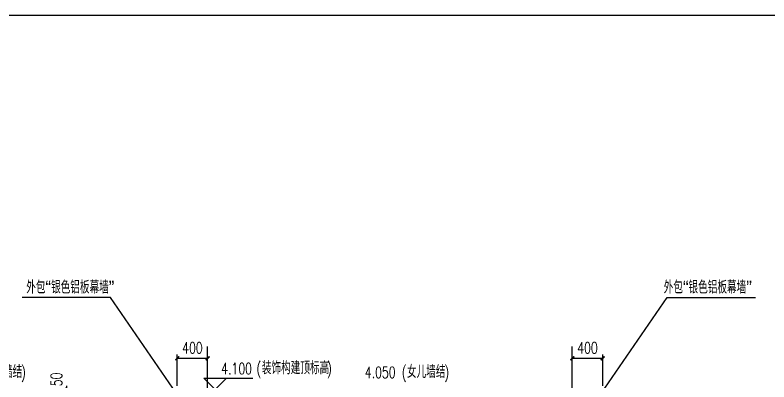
# Model space of a CAD drawing. Extents: x -4210259 to 293730, y -7499 to 868879.
# Drawn here: x -2319745 to -2309822, y 521439 to 526270 of the extents above; entities that cross this region are included whole.
import ezdxf

# ---------------------------------------------------------------- set-up
doc = ezdxf.new("R2010")
doc.units = 0
doc.header["$LTSCALE"] = 1000
doc.header["$MEASUREMENT"] = 0
doc.linetypes.add('DOTE', pattern=[2.42, 2, -0.2, 0.02, -0.2])
doc.layers.get('Defpoints').update_dxf_attribs({"color": 210})
for name, color, linetype in [('A-AXIS-DOTE', 14, 'DOTE'), ('A-AXIS-DP', 126, 'Continuous'), ('A-AXIS-ELEV', 4, 'Continuous'), ('A-LIN-V', 9, 'Continuous'), ('DIM_SYMB', 3, 'Continuous'), ('PUB_TEXT', 7, 'Continuous')]:
    doc.layers.add(name, color=color, linetype=linetype)
doc.styles.add('_TCH_DIM', font='SIMPLEX', dxfattribs={"bigfont": 'GBCBIG'})
doc.styles.add('_TCH_DIM_T3', font='SIMPLEX', dxfattribs={"width": 0.705882, "bigfont": 'GBCBIG'})
doc.dimstyles.new('_TCH_ARCH&&50', dxfattribs={"dimtxt": 148.75, "dimasz": 50, "dimexe": 50, "dimexo": 50, "dimgap": 63.125, "dimtad": 1, "dimdec": 0, "dimzin": 0, "dimdsep": 46, "dimtxsty": '_TCH_DIM_T3', "dimblk": 'ARCHTICK', "dimcen": 0.09, "dimclrt": 7, "dimazin": 2, "dimtfac": 1, "dimtdec": 0, "dimtix": 1, "dimtmove": 2, "dimatfit": 3, "dimfxl": 0, "dimtolj": 1, "dimtzin": 0, "dimarcsym": 0})

# ---------------------------------------------------------------- blocks, each defined once
blk = doc.blocks.new('_ArchTick')
at = {"color": 0, "linetype": 'ByBlock', "const_width": 0.4}
blk.add_lwpolyline([(-0.5, -0.5), (0.5, 0.5)], dxfattribs=at)
blk = doc.blocks.new('*D643')
at = {"layer": 'A-AXIS-DP', "color": 0, "lineweight": -2}
for p, q in [((-2312410, 521387.5), (-2312410, 521800)), ((-2312410, 521750), (-2312010, 521750)), ((-2312010, 521387.5), (-2312010, 521800))]:
    blk.add_line(p, q, dxfattribs=at)
at = {"layer": 'Defpoints', "color": 0}
for p in [(-2312010, 521750), (-2312410, 521337.5), (-2312010, 521337.5)]:
    blk.add_point(p, dxfattribs=at)
at = {"layer": 'A-AXIS-DP', "color": 0, "lineweight": -2, "xscale": 50, "yscale": 50, "zscale": 50, "rotation": 180}
blk.add_blockref('_ArchTick', (-2312410, 521750), dxfattribs=at)
at = {"layer": 'A-AXIS-DP', "color": 0, "lineweight": -2, "xscale": 50, "yscale": 50, "zscale": 50}
blk.add_blockref('_ArchTick', (-2312010, 521750), dxfattribs=at)
at = {"layer": 'A-AXIS-DP', "color": 7, "insert": (-2312210, 521887.5), "char_height": 148.75, "attachment_point": 5, "style": '_TCH_DIM_T3'}
blk.add_mtext('\\A1;400', dxfattribs=at)
blk = doc.blocks.new('*D647')
at = {"layer": 'A-AXIS-DP', "color": 0, "lineweight": -2}
for p, q in [((-2317610, 521387.5), (-2317610, 521800)), ((-2317610, 521750), (-2317210, 521750)), ((-2317210, 521387.5), (-2317210, 521800))]:
    blk.add_line(p, q, dxfattribs=at)
at = {"layer": 'Defpoints', "color": 0}
for p in [(-2317210, 521750), (-2317610, 521337.5), (-2317210, 521337.5)]:
    blk.add_point(p, dxfattribs=at)
at = {"layer": 'A-AXIS-DP', "color": 0, "lineweight": -2, "xscale": 50, "yscale": 50, "zscale": 50, "rotation": 180}
blk.add_blockref('_ArchTick', (-2317610, 521750), dxfattribs=at)
at = {"layer": 'A-AXIS-DP', "color": 0, "lineweight": -2, "xscale": 50, "yscale": 50, "zscale": 50}
blk.add_blockref('_ArchTick', (-2317210, 521750), dxfattribs=at)
at = {"layer": 'A-AXIS-DP', "color": 7, "insert": (-2317410, 521887.5), "char_height": 148.75, "attachment_point": 5, "style": '_TCH_DIM_T3'}
blk.add_mtext('\\A1;400', dxfattribs=at)
blk = doc.blocks.new('*D648')
at = {"layer": 'A-AXIS-DP', "color": 0, "lineweight": -2}
for p, q in [((-2319062.6, 521337.5), (-2319062.6, 521387.5)), ((-2318430, 521337.5), (-2319112.6, 521337.5)), ((-2318430, 521287.5), (-2319112.6, 521287.5)), ((-2319062.6, 521287.5), (-2319062.6, 521337.5)), ((-2319062.6, 521287.5), (-2319062.6, 521237.5))]:
    blk.add_line(p, q, dxfattribs=at)
at = {"layer": 'Defpoints', "color": 0}
for p in [(-2319062.6, 521337.5), (-2318380, 521337.5), (-2318380, 521287.5)]:
    blk.add_point(p, dxfattribs=at)
at = {"layer": 'A-AXIS-DP', "color": 0, "lineweight": -2, "xscale": 50, "yscale": 50, "zscale": 50}
for p, rotation in [((-2319062.6, 521337.5), 270), ((-2319062.6, 521287.5), 90)]:
    blk.add_blockref('_ArchTick', p, dxfattribs=dict(at, rotation=rotation))
at = {"layer": 'A-AXIS-DP', "color": 7, "insert": (-2319200.1, 521472.5), "char_height": 148.75, "attachment_point": 5, "rotation": 90, "style": '_TCH_DIM_T3'}
blk.add_mtext('\\A1;50', dxfattribs=at)

msp = doc.modelspace()

# ---------------------------------------------------------------- linework, layer by layer
at = {"layer": 'A-AXIS-DOTE', "ltscale": 30}
for p, q in [((-2317210, 515020.5), (-2317210, 521907.5)), ((-2312410, 515020.5), (-2312410, 521907.5))]:
    msp.add_line(p, q, dxfattribs=at)
at = {"layer": 'A-AXIS-ELEV'}
for p, q in [((-2317110, 521337.5), (-2317260, 521487.5)), ((-2317260, 521487.5), (-2316616.2, 521487.5)), ((-2317110, 521337.5), (-2316960, 521487.5))]:
    msp.add_line(p, q, dxfattribs=at)
at = {"layer": 'A-LIN-V'}
msp.add_lwpolyline([(-2327650, 526270), (-2279870, 526270), (-2279870, 512410), (-2327650, 512410)], close=True, dxfattribs=at)
at = {"layer": 'DIM_SYMB'}
for p, q in [((-2318490, 522550), (-2319650, 522550)), ((-2317620, 521287.5), (-2318490, 522550)), ((-2312030, 521287.5), (-2311160, 522550)), ((-2311160, 522550), (-2310000, 522550))]:
    msp.add_line(p, q, dxfattribs=at)

# ---------------------------------------------------------------- texts
at = {"layer": 'PUB_TEXT', "style": '_TCH_DIM'}
for s, p in [('外包“银色铝板幕墙”', (-2319597.5, 522602.5)), ('外包“银色铝板幕墙”', (-2311206.8, 522602.5)), ('女儿墙结', (-2320156.5, 521490)), ('装饰构建顶标高', (-2316496.2, 521540)), ('女儿墙结', (-2314586, 521490))]:
    msp.add_text(s, height=168.79, dxfattribs=at).set_placement(p)
at = {"layer": 'PUB_TEXT', "style": '_TCH_DIM', "width": 0.705882}
for s, height, p in [(')', 148.8, (-2319665, 521490)), ('4.100', 148.75, (-2317031.2, 521540)), ('(', 148.8, (-2316566.2, 521540)), (')', 148.8, (-2315636.1, 521540)), ('(', 148.8, (-2314656, 521490)), (')', 148.8, (-2314094.5, 521490)), ('4.050', 148.75, (-2315141, 521490))]:
    msp.add_text(s, height=height, dxfattribs=at).set_placement(p)

# ---------------------------------------------------------------- dimensions: what is measured, and where the dimension line sits
at = {"layer": 'A-AXIS-DP'}
for p1, p2, picture, middle in [((-2317610, 521337.5), (-2317210, 521337.5), '*D647', (-2317410, 521887.5)), ((-2312410, 521337.5), (-2312010, 521337.5), '*D643', (-2312210, 521887.5))]:
    dim = msp.add_aligned_dim(p1=p1, p2=p2, distance=412.5, dimstyle='_TCH_ARCH&&50', dxfattribs=at)
    dim.commit()
    dim.dimension.update_dxf_attribs({"geometry": picture, "text_midpoint": middle})
dim = msp.add_linear_dim(base=(-2319062.6, 521337.5), p1=(-2318380, 521287.5), p2=(-2318380, 521337.5), angle=90, dimstyle='_TCH_ARCH&&50', dxfattribs=at)
dim.commit()
dim.dimension.update_dxf_attribs({"geometry": '*D648', "text_midpoint": (-2319200.1, 521472.5), "dimtype": 129})

doc.saveas('drawing.dxf')
